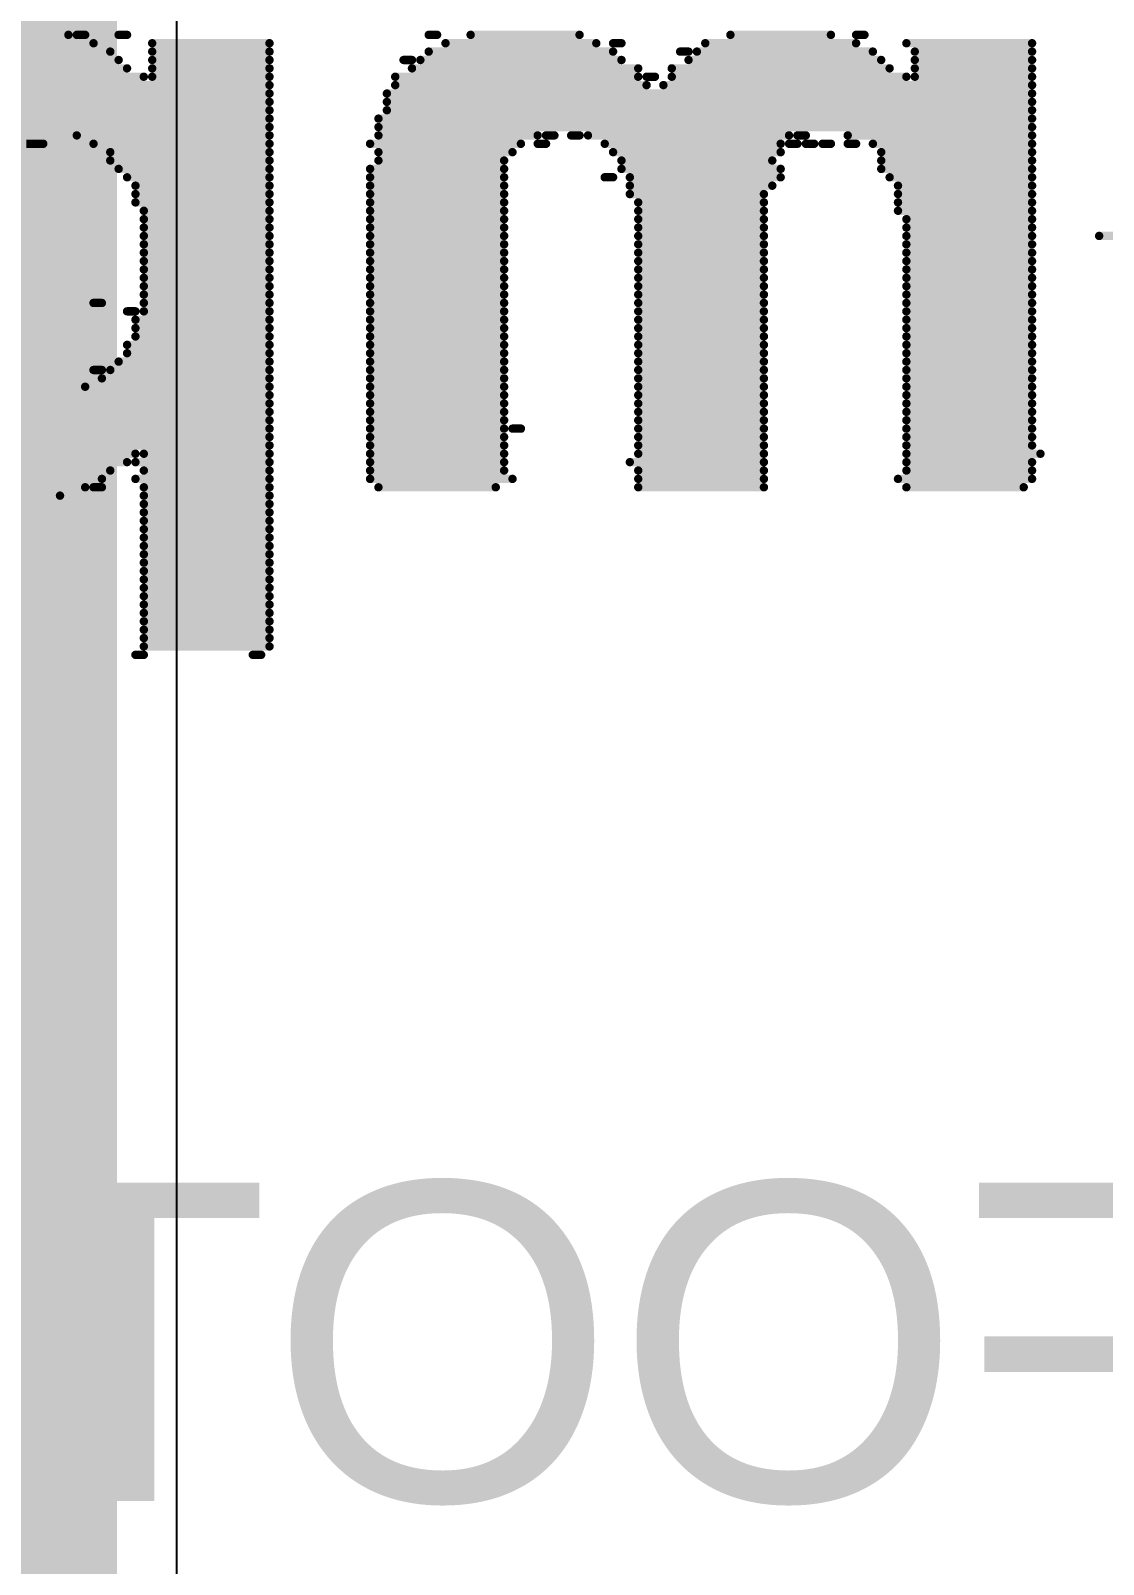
# Model space of a CAD drawing. Header units: millimetres. Extents: x -6 to 194, y -120 to 229.
# Drawn here: x 32.639 to 35.89, y 125.436 to 130.086 of the extents above; entities that cross this region are included whole.
import ezdxf

# ---------------------------------------------------------------- set-up
doc = ezdxf.new("R2010")
doc.units = ezdxf.units.MM
doc.layers.add('BottomOverlay', color=54, linetype='Continuous')
doc.layers.add('TopLayer', color=1, linetype='Continuous')
doc.styles.add('Arial', font='', dxfattribs={"height": 0.2})
doc.styles.get('Arial').set_extended_font_data('Arial')

msp = doc.modelspace()

# ---------------------------------------------------------------- hatches: boundary and pattern name
at = {"layer": 'TopLayer'}
msp.add_hatch(color=1, dxfattribs=at).paths.add_polyline_path([(28.6512, 36.0934), (32.9007, 36.0934), (32.9007, 153.3684), (28.6512, 153.3684)])

# ---------------------------------------------------------------- linework, layer by layer
at = {"layer": 'BottomOverlay', "const_width": 0.0254}
for points in [[(32.3723, 130.048), (32.8295, 130.048)], [(32.4485, 130.0734), (32.7533, 130.0734)], [(32.7787, 130.0734), (32.8041, 130.0734)], [(32.9057, 130.0734), (32.9311, 130.0734)], [(33.0073, 130.048), (33.3629, 130.048)], [(33.8455, 130.0734), (33.8709, 130.0734)], [(33.8963, 130.048), (34.3535, 130.048)], [(33.9725, 130.0734), (34.3027, 130.0734)], [(34.4043, 130.048), (34.4297, 130.048)], [(34.6837, 130.048), (35.1409, 130.048)], [(34.7599, 130.0734), (35.0647, 130.0734)], [(35.1409, 130.0734), (35.1663, 130.0734)], [(35.2933, 130.048), (35.6743, 130.048)], [(32.2961, 129.9972), (32.9057, 129.9972)], [(32.3215, 130.0226), (32.8803, 130.0226)], [(33.0073, 130.0226), (33.3629, 130.0226)], [(33.0073, 129.9972), (33.3629, 129.9972)], [(33.7693, 129.9972), (33.7947, 129.9972)], [(33.8201, 129.9972), (34.4297, 129.9972)], [(33.8455, 130.0226), (34.4043, 130.0226)], [(34.6075, 130.0226), (34.6329, 130.0226)], [(34.6329, 129.9972), (35.2171, 129.9972)], [(34.6583, 130.0226), (35.1917, 130.0226)], [(35.3187, 130.0226), (35.6743, 130.0226)], [(35.3187, 129.9972), (35.6743, 129.9972)], [(32.2453, 129.9464), (32.9819, 129.9464)], [(32.2707, 129.9718), (32.9311, 129.9718)], [(33.0073, 129.9718), (33.3629, 129.9718)], [(33.0073, 129.9464), (33.3629, 129.9464)], [(33.7439, 129.9464), (34.4805, 129.9464)], [(33.7947, 129.9718), (34.4805, 129.9718)], [(34.5059, 129.9464), (34.5313, 129.9464)], [(34.5821, 129.9718), (35.2425, 129.9718)], [(34.5821, 129.9464), (35.2933, 129.9464)], [(35.3187, 129.9718), (35.6743, 129.9718)], [(35.3187, 129.9464), (35.6743, 129.9464)], [(32.2199, 129.921), (33.3629, 129.921)], [(33.7439, 129.921), (34.5059, 129.921)], [(34.5567, 129.921), (35.6743, 129.921)], [(32.1691, 129.8702), (33.3629, 129.8702)], [(32.1945, 129.8956), (33.3629, 129.8956)], [(33.7185, 129.8956), (35.6743, 129.8956)], [(33.7185, 129.8702), (35.6743, 129.8702)], [(32.1437, 129.8448), (33.3629, 129.8448)], [(32.1437, 129.8194), (33.3629, 129.8194)], [(33.6931, 129.8194), (35.6743, 129.8194)], [(33.7185, 129.8448), (35.6743, 129.8448)], [(32.1183, 129.794), (33.3629, 129.794)], [(32.7787, 129.7686), (33.3629, 129.7686)], [(33.6931, 129.794), (35.6743, 129.794)], [(33.6931, 129.7686), (34.1757, 129.7686)], [(34.2011, 129.7686), (34.2265, 129.7686)], [(34.2773, 129.7686), (34.3027, 129.7686)], [(34.3281, 129.7686), (34.9377, 129.7686)], [(34.9631, 129.7686), (34.9885, 129.7686)], [(35.1155, 129.7686), (35.6743, 129.7686)], [(32.6263, 129.7432), (32.6771, 129.7432)], [(32.8295, 129.7432), (33.3629, 129.7432)], [(32.8803, 129.7178), (33.3629, 129.7178)], [(33.6677, 129.7432), (34.1249, 129.7432)], [(33.6931, 129.7178), (34.0995, 129.7178)], [(34.1757, 129.7432), (34.2011, 129.7432)], [(34.3789, 129.7432), (34.9123, 129.7432)], [(34.4043, 129.7178), (34.9123, 129.7178)], [(34.9377, 129.7432), (34.9631, 129.7432)], [(34.9885, 129.7432), (35.0139, 129.7432)], [(35.0393, 129.7432), (35.0647, 129.7432)], [(35.1155, 129.7432), (35.1409, 129.7432)], [(35.1917, 129.7432), (35.6743, 129.7432)], [(35.2171, 129.7178), (35.6743, 129.7178)], [(32.8803, 129.6924), (33.3629, 129.6924)], [(32.9057, 129.667), (33.3629, 129.667)], [(33.6677, 129.667), (34.0741, 129.667)], [(33.6931, 129.6924), (34.0741, 129.6924)], [(34.4297, 129.6924), (34.8869, 129.6924)], [(34.4297, 129.667), (34.9123, 129.667)], [(35.2171, 129.6924), (35.6743, 129.6924)], [(35.2171, 129.667), (35.6743, 129.667)], [(32.9311, 129.6416), (33.3629, 129.6416)], [(33.6677, 129.6416), (34.0741, 129.6416)], [(34.3789, 129.6416), (34.4043, 129.6416)], [(34.4551, 129.6416), (34.9123, 129.6416)], [(35.2425, 129.6416), (35.6743, 129.6416)], [(32.9565, 129.6162), (33.3629, 129.6162)], [(32.9565, 129.5908), (33.3629, 129.5908)], [(33.6677, 129.6162), (34.0741, 129.6162)], [(33.6677, 129.5908), (34.0741, 129.5908)], [(34.4551, 129.6162), (34.8869, 129.6162)], [(34.4551, 129.5908), (34.8615, 129.5908)], [(35.2679, 129.6162), (35.6743, 129.6162)], [(35.2679, 129.5908), (35.6743, 129.5908)], [(32.9565, 129.5654), (33.3629, 129.5654)], [(32.9819, 129.54), (33.3629, 129.54)], [(33.6677, 129.5654), (34.0741, 129.5654)], [(33.6677, 129.54), (34.0741, 129.54)], [(34.4805, 129.5654), (34.8615, 129.5654)], [(34.4805, 129.54), (34.8615, 129.54)], [(35.2679, 129.5654), (35.6743, 129.5654)], [(35.2679, 129.54), (35.6743, 129.54)], [(32.9819, 129.5146), (33.3629, 129.5146)], [(32.9819, 129.4892), (33.3629, 129.4892)], [(33.6677, 129.5146), (34.0741, 129.5146)], [(33.6677, 129.4892), (34.0741, 129.4892)], [(34.4805, 129.5146), (34.8615, 129.5146)], [(34.4805, 129.4892), (34.8615, 129.4892)], [(35.2933, 129.5146), (35.6743, 129.5146)], [(35.2933, 129.4892), (35.6743, 129.4892)], [(32.9819, 129.4638), (33.3629, 129.4638)], [(32.9819, 129.4384), (33.3629, 129.4384)], [(33.6677, 129.4638), (34.0741, 129.4638)], [(33.6677, 129.4384), (34.0741, 129.4384)], [(34.4805, 129.4638), (34.8615, 129.4638)], [(34.4805, 129.4384), (34.8615, 129.4384)], [(35.2933, 129.4638), (35.6743, 129.4638)], [(35.2933, 129.4384), (35.6743, 129.4384)], [(35.8775, 129.4638), (36.2839, 129.4638)], [(32.9819, 129.413), (33.3629, 129.413)], [(32.9819, 129.3876), (33.3629, 129.3876)], [(33.6677, 129.413), (34.0741, 129.413)], [(33.6677, 129.3876), (34.0741, 129.3876)], [(34.4805, 129.413), (34.8615, 129.413)], [(34.4805, 129.3876), (34.8615, 129.3876)], [(35.2933, 129.413), (35.6743, 129.413)], [(35.2933, 129.3876), (35.6743, 129.3876)], [(32.9819, 129.3622), (33.3629, 129.3622)], [(33.6677, 129.3622), (34.0741, 129.3622)], [(34.4805, 129.3622), (34.8615, 129.3622)], [(35.2933, 129.3622), (35.6743, 129.3622)], [(32.9819, 129.3368), (33.3629, 129.3368)], [(32.9819, 129.3114), (33.3629, 129.3114)], [(33.6677, 129.3368), (34.0741, 129.3368)], [(33.6677, 129.3114), (34.0741, 129.3114)], [(34.4805, 129.3368), (34.8615, 129.3368)], [(34.4805, 129.3114), (34.8615, 129.3114)], [(35.2933, 129.3368), (35.6743, 129.3368)], [(35.2933, 129.3114), (35.6743, 129.3114)], [(32.8295, 129.2606), (32.8549, 129.2606)], [(32.9819, 129.286), (33.3629, 129.286)], [(32.9819, 129.2606), (33.3629, 129.2606)], [(33.6677, 129.286), (34.0741, 129.286)], [(33.6677, 129.2606), (34.0741, 129.2606)], [(34.4805, 129.286), (34.8615, 129.286)], [(34.4805, 129.2606), (34.8615, 129.2606)], [(35.2933, 129.286), (35.6743, 129.286)], [(35.2933, 129.2606), (35.6743, 129.2606)], [(32.9311, 129.2352), (32.9565, 129.2352)], [(32.9565, 129.2098), (33.3629, 129.2098)], [(32.9819, 129.2352), (33.3629, 129.2352)], [(33.6677, 129.2352), (34.0741, 129.2352)], [(33.6677, 129.2098), (34.0741, 129.2098)], [(34.4805, 129.2352), (34.8615, 129.2352)], [(34.4805, 129.2098), (34.8615, 129.2098)], [(35.2933, 129.2352), (35.6743, 129.2352)], [(35.2933, 129.2098), (35.6743, 129.2098)], [(32.9565, 129.1844), (33.3629, 129.1844)], [(32.9565, 129.159), (33.3629, 129.159)], [(33.6677, 129.1844), (34.0741, 129.1844)], [(33.6677, 129.159), (34.0741, 129.159)], [(34.4805, 129.1844), (34.8615, 129.1844)], [(34.4805, 129.159), (34.8615, 129.159)], [(35.2933, 129.1844), (35.6743, 129.1844)], [(35.2933, 129.159), (35.6743, 129.159)], [(32.9311, 129.1336), (33.3629, 129.1336)], [(32.9311, 129.1082), (33.3629, 129.1082)], [(33.6677, 129.1336), (34.0741, 129.1336)], [(33.6677, 129.1082), (34.0741, 129.1082)], [(34.4805, 129.1336), (34.8615, 129.1336)], [(34.4805, 129.1082), (34.8615, 129.1082)], [(35.2933, 129.1336), (35.6743, 129.1336)], [(35.2933, 129.1082), (35.6743, 129.1082)], [(32.9057, 129.0828), (33.3629, 129.0828)], [(33.6677, 129.0828), (34.0741, 129.0828)], [(34.4805, 129.0828), (34.8615, 129.0828)], [(35.2933, 129.0828), (35.6743, 129.0828)], [(32.8295, 129.0574), (32.8549, 129.0574)], [(32.8549, 129.032), (33.3629, 129.032)], [(32.8803, 129.0574), (33.3629, 129.0574)], [(33.6677, 129.0574), (34.0741, 129.0574)], [(33.6677, 129.032), (34.0741, 129.032)], [(34.4805, 129.0574), (34.8615, 129.0574)], [(34.4805, 129.032), (34.8615, 129.032)], [(35.2933, 129.0574), (35.6743, 129.0574)], [(35.2933, 129.032), (35.6743, 129.032)], [(32.1183, 128.9812), (33.3629, 128.9812)], [(32.8041, 129.0066), (33.3629, 129.0066)], [(33.6677, 129.0066), (34.0741, 129.0066)], [(33.6677, 128.9812), (34.0741, 128.9812)], [(34.4805, 129.0066), (34.8615, 129.0066)], [(34.4805, 128.9812), (34.8615, 128.9812)], [(35.2933, 129.0066), (35.6743, 129.0066)], [(35.2933, 128.9812), (35.6743, 128.9812)], [(32.1437, 128.9558), (33.3629, 128.9558)], [(32.1437, 128.9304), (33.3629, 128.9304)], [(33.6677, 128.9558), (34.0741, 128.9558)], [(33.6677, 128.9304), (34.0741, 128.9304)], [(34.4805, 128.9558), (34.8615, 128.9558)], [(34.4805, 128.9304), (34.8615, 128.9304)], [(35.2933, 128.9558), (35.6743, 128.9558)], [(35.2933, 128.9304), (35.6743, 128.9304)], [(32.1691, 128.905), (33.3629, 128.905)], [(32.1691, 128.8796), (33.3629, 128.8796)], [(33.6677, 128.905), (34.0741, 128.905)], [(33.6677, 128.8796), (34.0741, 128.8796)], [(34.0995, 128.8796), (34.1249, 128.8796)], [(34.4805, 128.905), (34.8615, 128.905)], [(34.4805, 128.8796), (34.8615, 128.8796)], [(35.2933, 128.905), (35.6743, 128.905)], [(35.2933, 128.8796), (35.6743, 128.8796)], [(32.1945, 128.8542), (33.3629, 128.8542)], [(32.2453, 128.8288), (33.3629, 128.8288)], [(33.6677, 128.8542), (34.0741, 128.8542)], [(33.6677, 128.8288), (34.0741, 128.8288)], [(34.4805, 128.8542), (34.8615, 128.8542)], [(34.4805, 128.8288), (34.8615, 128.8288)], [(35.2933, 128.8542), (35.6743, 128.8542)], [(35.2933, 128.8288), (35.6743, 128.8288)], [(32.2199, 128.8034), (32.9565, 128.8034)], [(32.9819, 128.8034), (33.3629, 128.8034)], [(33.6677, 128.8034), (34.0741, 128.8034)], [(34.4805, 128.8034), (34.8615, 128.8034)], [(35.2933, 128.8034), (35.6997, 128.8034)], [(32.2707, 128.7526), (32.8803, 128.7526)], [(32.2961, 128.778), (32.9311, 128.778)], [(32.9565, 128.778), (33.3629, 128.778)], [(32.9819, 128.7526), (33.3629, 128.7526)], [(33.6677, 128.778), (34.0741, 128.778)], [(33.6677, 128.7526), (34.0741, 128.7526)], [(34.4551, 128.778), (34.8615, 128.778)], [(34.4805, 128.7526), (34.8615, 128.7526)], [(35.2933, 128.778), (35.6743, 128.778)], [(35.2933, 128.7526), (35.6743, 128.7526)], [(32.3723, 128.7272), (32.8549, 128.7272)], [(32.3977, 128.7018), (32.8041, 128.7018)], [(32.8295, 128.7018), (32.8549, 128.7018)], [(32.9565, 128.7272), (33.3629, 128.7272)], [(32.9819, 128.7018), (33.3629, 128.7018)], [(33.6677, 128.7272), (34.0995, 128.7272)], [(33.6931, 128.7018), (34.0487, 128.7018)], [(34.4805, 128.7272), (34.8615, 128.7272)], [(34.4805, 128.7018), (34.8615, 128.7018)], [(35.2679, 128.7272), (35.6743, 128.7272)], [(35.2933, 128.7018), (35.6489, 128.7018)], [(32.4993, 128.6764), (32.7279, 128.6764)], [(32.9819, 128.6764), (33.3629, 128.6764)], [(32.9819, 128.651), (33.3629, 128.651)], [(32.9819, 128.6256), (33.3629, 128.6256)], [(32.9819, 128.6002), (33.3629, 128.6002)], [(32.9819, 128.5748), (33.3629, 128.5748)], [(32.9819, 128.5494), (33.3629, 128.5494)], [(32.9819, 128.524), (33.3629, 128.524)], [(32.9819, 128.4986), (33.3629, 128.4986)], [(32.9819, 128.4732), (33.3629, 128.4732)], [(32.9819, 128.4478), (33.3629, 128.4478)], [(32.9819, 128.4224), (33.3629, 128.4224)], [(32.9819, 128.397), (33.3629, 128.397)], [(32.9819, 128.3716), (33.3629, 128.3716)], [(32.9819, 128.3462), (33.3629, 128.3462)], [(32.9819, 128.3208), (33.3629, 128.3208)], [(32.9819, 128.2954), (33.3629, 128.2954)], [(32.9819, 128.27), (33.3629, 128.27)], [(32.9819, 128.2446), (33.3629, 128.2446)], [(32.9565, 128.1938), (32.9819, 128.1938)], [(32.9819, 128.2192), (33.3629, 128.2192)], [(33.3121, 128.1938), (33.3375, 128.1938)]]:
    msp.add_lwpolyline(points, dxfattribs=at)
at = {"layer": 'BottomOverlay', "const_width": 0.0127}
for points in [[(32.7469, 130.0734, 1), (32.7596, 130.0734, 1)], [(32.7724, 130.0734, 1), (32.785, 130.0734, 1)], [(32.7978, 130.0734, 1), (32.8105, 130.0734, 1)], [(32.8231, 130.048, 1), (32.8359, 130.048, 1)], [(32.8993, 130.0734, 1), (32.912, 130.0734, 1)], [(32.9248, 130.0734, 1), (32.9374, 130.0734, 1)], [(33.001, 130.048, 1), (33.0136, 130.048, 1)], [(33.3565, 130.048, 1), (33.3693, 130.048, 1)], [(33.8391, 130.0734, 1), (33.8518, 130.0734, 1)], [(33.8646, 130.0734, 1), (33.8772, 130.0734, 1)], [(33.8899, 130.048, 1), (33.9027, 130.048, 1)], [(33.9661, 130.0734, 1), (33.9789, 130.0734, 1)], [(34.2963, 130.0734, 1), (34.309, 130.0734, 1)], [(34.3471, 130.048, 1), (34.3598, 130.048, 1)], [(34.3979, 130.048, 1), (34.4106, 130.048, 1)], [(34.4233, 130.048, 1), (34.4361, 130.048, 1)], [(34.6773, 130.048, 1), (34.69, 130.048, 1)], [(34.7535, 130.0734, 1), (34.7662, 130.0734, 1)], [(35.0583, 130.0734, 1), (35.071, 130.0734, 1)], [(35.1345, 130.0734, 1), (35.1472, 130.0734, 1)], [(35.1345, 130.048, 1), (35.1472, 130.048, 1)], [(35.1599, 130.0734, 1), (35.1726, 130.0734, 1)], [(35.2869, 130.048, 1), (35.2996, 130.048, 1)], [(35.6679, 130.048, 1), (35.6806, 130.048, 1)], [(32.8739, 130.0226, 1), (32.8867, 130.0226, 1)], [(32.8993, 129.9972, 1), (32.912, 129.9972, 1)], [(33.001, 130.0226, 1), (33.0136, 130.0226, 1)], [(33.001, 129.9972, 1), (33.0136, 129.9972, 1)], [(33.3565, 130.0226, 1), (33.3693, 130.0226, 1)], [(33.3565, 129.9972, 1), (33.3693, 129.9972, 1)], [(33.7629, 129.9972, 1), (33.7756, 129.9972, 1)], [(33.7883, 129.9972, 1), (33.801, 129.9972, 1)], [(33.8137, 129.9972, 1), (33.8265, 129.9972, 1)], [(33.8391, 130.0226, 1), (33.8518, 130.0226, 1)], [(34.3979, 130.0226, 1), (34.4106, 130.0226, 1)], [(34.4233, 129.9972, 1), (34.4361, 129.9972, 1)], [(34.6011, 130.0226, 1), (34.6138, 130.0226, 1)], [(34.6266, 130.0226, 1), (34.6392, 130.0226, 1)], [(34.6266, 129.9972, 1), (34.6392, 129.9972, 1)], [(34.6519, 130.0226, 1), (34.6646, 130.0226, 1)], [(35.1853, 130.0226, 1), (35.1981, 130.0226, 1)], [(35.2107, 129.9972, 1), (35.2234, 129.9972, 1)], [(35.3124, 130.0226, 1), (35.325, 130.0226, 1)], [(35.3124, 129.9972, 1), (35.325, 129.9972, 1)], [(35.6679, 130.0226, 1), (35.6806, 130.0226, 1)], [(35.6679, 129.9972, 1), (35.6806, 129.9972, 1)], [(32.9248, 129.9718, 1), (32.9374, 129.9718, 1)], [(32.9755, 129.9464, 1), (32.9883, 129.9464, 1)], [(33.001, 129.9718, 1), (33.0136, 129.9718, 1)], [(33.001, 129.9464, 1), (33.0136, 129.9464, 1)], [(33.3565, 129.9718, 1), (33.3693, 129.9718, 1)], [(33.3565, 129.9464, 1), (33.3693, 129.9464, 1)], [(33.7375, 129.9464, 1), (33.7503, 129.9464, 1)], [(33.7883, 129.9718, 1), (33.801, 129.9718, 1)], [(34.4742, 129.9718, 1), (34.4868, 129.9718, 1)], [(34.4742, 129.9464, 1), (34.4868, 129.9464, 1)], [(34.4995, 129.9464, 1), (34.5122, 129.9464, 1)], [(34.5249, 129.9464, 1), (34.5376, 129.9464, 1)], [(34.5757, 129.9718, 1), (34.5885, 129.9718, 1)], [(34.5757, 129.9464, 1), (34.5885, 129.9464, 1)], [(35.2362, 129.9718, 1), (35.2488, 129.9718, 1)], [(35.2869, 129.9464, 1), (35.2996, 129.9464, 1)], [(35.3124, 129.9718, 1), (35.325, 129.9718, 1)], [(35.3124, 129.9464, 1), (35.325, 129.9464, 1)], [(35.6679, 129.9718, 1), (35.6806, 129.9718, 1)], [(35.6679, 129.9464, 1), (35.6806, 129.9464, 1)], [(33.3565, 129.921, 1), (33.3693, 129.921, 1)], [(33.7375, 129.921, 1), (33.7503, 129.921, 1)], [(34.4995, 129.921, 1), (34.5122, 129.921, 1)], [(34.5503, 129.921, 1), (34.563, 129.921, 1)], [(35.6679, 129.921, 1), (35.6806, 129.921, 1)], [(33.3565, 129.8956, 1), (33.3693, 129.8956, 1)], [(33.3565, 129.8702, 1), (33.3693, 129.8702, 1)], [(33.7122, 129.8956, 1), (33.7249, 129.8956, 1)], [(33.7122, 129.8702, 1), (33.7249, 129.8702, 1)], [(35.6679, 129.8956, 1), (35.6806, 129.8956, 1)], [(35.6679, 129.8702, 1), (35.6806, 129.8702, 1)], [(33.3565, 129.8448, 1), (33.3693, 129.8448, 1)], [(33.3565, 129.8194, 1), (33.3693, 129.8194, 1)], [(33.6868, 129.8194, 1), (33.6994, 129.8194, 1)], [(33.7122, 129.8448, 1), (33.7249, 129.8448, 1)], [(35.6679, 129.8448, 1), (35.6806, 129.8448, 1)], [(35.6679, 129.8194, 1), (35.6806, 129.8194, 1)], [(32.7724, 129.7686, 1), (32.785, 129.7686, 1)], [(33.3565, 129.794, 1), (33.3693, 129.794, 1)], [(33.3565, 129.7686, 1), (33.3693, 129.7686, 1)], [(33.6868, 129.794, 1), (33.6994, 129.794, 1)], [(33.6868, 129.7686, 1), (33.6994, 129.7686, 1)], [(34.1694, 129.7686, 1), (34.182, 129.7686, 1)], [(34.1947, 129.7686, 1), (34.2074, 129.7686, 1)], [(34.2201, 129.7686, 1), (34.2328, 129.7686, 1)], [(34.2709, 129.7686, 1), (34.2837, 129.7686, 1)], [(34.2963, 129.7686, 1), (34.309, 129.7686, 1)], [(34.3218, 129.7686, 1), (34.3344, 129.7686, 1)], [(34.9314, 129.7686, 1), (34.944, 129.7686, 1)], [(34.9567, 129.7686, 1), (34.9694, 129.7686, 1)], [(34.9821, 129.7686, 1), (34.9948, 129.7686, 1)], [(35.1091, 129.7686, 1), (35.1218, 129.7686, 1)], [(35.6679, 129.794, 1), (35.6806, 129.794, 1)], [(35.6679, 129.7686, 1), (35.6806, 129.7686, 1)], [(32.6707, 129.7432, 1), (32.6835, 129.7432, 1)], [(32.8231, 129.7432, 1), (32.8359, 129.7432, 1)], [(32.8739, 129.7178, 1), (32.8867, 129.7178, 1)], [(33.3565, 129.7432, 1), (33.3693, 129.7432, 1)], [(33.3565, 129.7178, 1), (33.3693, 129.7178, 1)], [(33.6613, 129.7432, 1), (33.6741, 129.7432, 1)], [(33.6868, 129.7178, 1), (33.6994, 129.7178, 1)], [(34.0931, 129.7178, 1), (34.1058, 129.7178, 1)], [(34.1185, 129.7432, 1), (34.1313, 129.7432, 1)], [(34.1694, 129.7432, 1), (34.182, 129.7432, 1)], [(34.1947, 129.7432, 1), (34.2074, 129.7432, 1)], [(34.3725, 129.7432, 1), (34.3852, 129.7432, 1)], [(34.3979, 129.7178, 1), (34.4106, 129.7178, 1)], [(34.9059, 129.7432, 1), (34.9186, 129.7432, 1)], [(34.9059, 129.7178, 1), (34.9186, 129.7178, 1)], [(34.9314, 129.7432, 1), (34.944, 129.7432, 1)], [(34.9567, 129.7432, 1), (34.9694, 129.7432, 1)], [(34.9821, 129.7432, 1), (34.9948, 129.7432, 1)], [(35.0075, 129.7432, 1), (35.0202, 129.7432, 1)], [(35.0329, 129.7432, 1), (35.0457, 129.7432, 1)], [(35.0583, 129.7432, 1), (35.071, 129.7432, 1)], [(35.1091, 129.7432, 1), (35.1218, 129.7432, 1)], [(35.1345, 129.7432, 1), (35.1472, 129.7432, 1)], [(35.1853, 129.7432, 1), (35.1981, 129.7432, 1)], [(35.2107, 129.7178, 1), (35.2234, 129.7178, 1)], [(35.6679, 129.7432, 1), (35.6806, 129.7432, 1)], [(35.6679, 129.7178, 1), (35.6806, 129.7178, 1)], [(32.8739, 129.6924, 1), (32.8867, 129.6924, 1)], [(32.8993, 129.667, 1), (32.912, 129.667, 1)], [(33.3565, 129.6924, 1), (33.3693, 129.6924, 1)], [(33.3565, 129.667, 1), (33.3693, 129.667, 1)], [(33.6613, 129.667, 1), (33.6741, 129.667, 1)], [(33.6868, 129.6924, 1), (33.6994, 129.6924, 1)], [(34.0677, 129.6924, 1), (34.0804, 129.6924, 1)], [(34.0677, 129.667, 1), (34.0804, 129.667, 1)], [(34.4233, 129.6924, 1), (34.4361, 129.6924, 1)], [(34.4233, 129.667, 1), (34.4361, 129.667, 1)], [(34.8805, 129.6924, 1), (34.8933, 129.6924, 1)], [(34.9059, 129.667, 1), (34.9186, 129.667, 1)], [(35.2107, 129.6924, 1), (35.2234, 129.6924, 1)], [(35.2107, 129.667, 1), (35.2234, 129.667, 1)], [(35.6679, 129.6924, 1), (35.6806, 129.6924, 1)], [(35.6679, 129.667, 1), (35.6806, 129.667, 1)], [(32.9248, 129.6416, 1), (32.9374, 129.6416, 1)], [(33.3565, 129.6416, 1), (33.3693, 129.6416, 1)], [(33.6613, 129.6416, 1), (33.6741, 129.6416, 1)], [(34.0677, 129.6416, 1), (34.0804, 129.6416, 1)], [(34.3725, 129.6416, 1), (34.3852, 129.6416, 1)], [(34.3979, 129.6416, 1), (34.4106, 129.6416, 1)], [(34.4487, 129.6416, 1), (34.4614, 129.6416, 1)], [(34.9059, 129.6416, 1), (34.9186, 129.6416, 1)], [(35.2362, 129.6416, 1), (35.2488, 129.6416, 1)], [(35.6679, 129.6416, 1), (35.6806, 129.6416, 1)], [(32.9502, 129.6162, 1), (32.9629, 129.6162, 1)], [(32.9502, 129.5908, 1), (32.9629, 129.5908, 1)], [(33.3565, 129.6162, 1), (33.3693, 129.6162, 1)], [(33.3565, 129.5908, 1), (33.3693, 129.5908, 1)], [(33.6613, 129.6162, 1), (33.6741, 129.6162, 1)], [(33.6613, 129.5908, 1), (33.6741, 129.5908, 1)], [(34.0677, 129.6162, 1), (34.0804, 129.6162, 1)], [(34.0677, 129.5908, 1), (34.0804, 129.5908, 1)], [(34.4487, 129.6162, 1), (34.4614, 129.6162, 1)], [(34.4487, 129.5908, 1), (34.4614, 129.5908, 1)], [(34.8551, 129.5908, 1), (34.8678, 129.5908, 1)], [(34.8805, 129.6162, 1), (34.8933, 129.6162, 1)], [(35.2615, 129.6162, 1), (35.2742, 129.6162, 1)], [(35.2615, 129.5908, 1), (35.2742, 129.5908, 1)], [(35.6679, 129.6162, 1), (35.6806, 129.6162, 1)], [(35.6679, 129.5908, 1), (35.6806, 129.5908, 1)], [(32.9502, 129.5654, 1), (32.9629, 129.5654, 1)], [(32.9755, 129.54, 1), (32.9883, 129.54, 1)], [(33.3565, 129.5654, 1), (33.3693, 129.5654, 1)], [(33.3565, 129.54, 1), (33.3693, 129.54, 1)], [(33.6613, 129.5654, 1), (33.6741, 129.5654, 1)], [(33.6613, 129.54, 1), (33.6741, 129.54, 1)], [(34.0677, 129.5654, 1), (34.0804, 129.5654, 1)], [(34.0677, 129.54, 1), (34.0804, 129.54, 1)], [(34.4742, 129.5654, 1), (34.4868, 129.5654, 1)], [(34.4742, 129.54, 1), (34.4868, 129.54, 1)], [(34.8551, 129.5654, 1), (34.8678, 129.5654, 1)], [(34.8551, 129.54, 1), (34.8678, 129.54, 1)], [(35.2615, 129.5654, 1), (35.2742, 129.5654, 1)], [(35.2615, 129.54, 1), (35.2742, 129.54, 1)], [(35.6679, 129.5654, 1), (35.6806, 129.5654, 1)], [(35.6679, 129.54, 1), (35.6806, 129.54, 1)], [(32.9755, 129.5146, 1), (32.9883, 129.5146, 1)], [(32.9755, 129.4892, 1), (32.9883, 129.4892, 1)], [(33.3565, 129.5146, 1), (33.3693, 129.5146, 1)], [(33.3565, 129.4892, 1), (33.3693, 129.4892, 1)], [(33.6613, 129.5146, 1), (33.6741, 129.5146, 1)], [(33.6613, 129.4892, 1), (33.6741, 129.4892, 1)], [(34.0677, 129.5146, 1), (34.0804, 129.5146, 1)], [(34.0677, 129.4892, 1), (34.0804, 129.4892, 1)], [(34.4742, 129.5146, 1), (34.4868, 129.5146, 1)], [(34.4742, 129.4892, 1), (34.4868, 129.4892, 1)], [(34.8551, 129.5146, 1), (34.8678, 129.5146, 1)], [(34.8551, 129.4892, 1), (34.8678, 129.4892, 1)], [(35.2869, 129.5146, 1), (35.2996, 129.5146, 1)], [(35.2869, 129.4892, 1), (35.2996, 129.4892, 1)], [(35.6679, 129.5146, 1), (35.6806, 129.5146, 1)], [(35.6679, 129.4892, 1), (35.6806, 129.4892, 1)], [(32.9755, 129.4638, 1), (32.9883, 129.4638, 1)], [(32.9755, 129.4384, 1), (32.9883, 129.4384, 1)], [(33.3565, 129.4638, 1), (33.3693, 129.4638, 1)], [(33.3565, 129.4384, 1), (33.3693, 129.4384, 1)], [(33.6613, 129.4638, 1), (33.6741, 129.4638, 1)], [(33.6613, 129.4384, 1), (33.6741, 129.4384, 1)], [(34.0677, 129.4638, 1), (34.0804, 129.4638, 1)], [(34.0677, 129.4384, 1), (34.0804, 129.4384, 1)], [(34.4742, 129.4638, 1), (34.4868, 129.4638, 1)], [(34.4742, 129.4384, 1), (34.4868, 129.4384, 1)], [(34.8551, 129.4638, 1), (34.8678, 129.4638, 1)], [(34.8551, 129.4384, 1), (34.8678, 129.4384, 1)], [(35.2869, 129.4638, 1), (35.2996, 129.4638, 1)], [(35.2869, 129.4384, 1), (35.2996, 129.4384, 1)], [(35.6679, 129.4638, 1), (35.6806, 129.4638, 1)], [(35.6679, 129.4384, 1), (35.6806, 129.4384, 1)], [(35.8712, 129.4638, 1), (35.8839, 129.4638, 1)], [(32.9755, 129.413, 1), (32.9883, 129.413, 1)], [(32.9755, 129.3876, 1), (32.9883, 129.3876, 1)], [(33.3565, 129.413, 1), (33.3693, 129.413, 1)], [(33.3565, 129.3876, 1), (33.3693, 129.3876, 1)], [(33.6613, 129.413, 1), (33.6741, 129.413, 1)], [(33.6613, 129.3876, 1), (33.6741, 129.3876, 1)], [(34.0677, 129.413, 1), (34.0804, 129.413, 1)], [(34.0677, 129.3876, 1), (34.0804, 129.3876, 1)], [(34.4742, 129.413, 1), (34.4868, 129.413, 1)], [(34.4742, 129.3876, 1), (34.4868, 129.3876, 1)], [(34.8551, 129.413, 1), (34.8678, 129.413, 1)], [(34.8551, 129.3876, 1), (34.8678, 129.3876, 1)], [(35.2869, 129.413, 1), (35.2996, 129.413, 1)], [(35.2869, 129.3876, 1), (35.2996, 129.3876, 1)], [(35.6679, 129.413, 1), (35.6806, 129.413, 1)], [(35.6679, 129.3876, 1), (35.6806, 129.3876, 1)], [(32.9755, 129.3622, 1), (32.9883, 129.3622, 1)], [(33.3565, 129.3622, 1), (33.3693, 129.3622, 1)], [(33.6613, 129.3622, 1), (33.6741, 129.3622, 1)], [(34.0677, 129.3622, 1), (34.0804, 129.3622, 1)], [(34.4742, 129.3622, 1), (34.4868, 129.3622, 1)], [(34.8551, 129.3622, 1), (34.8678, 129.3622, 1)], [(35.2869, 129.3622, 1), (35.2996, 129.3622, 1)], [(35.6679, 129.3622, 1), (35.6806, 129.3622, 1)], [(32.9755, 129.3368, 1), (32.9883, 129.3368, 1)], [(32.9755, 129.3114, 1), (32.9883, 129.3114, 1)], [(33.3565, 129.3368, 1), (33.3693, 129.3368, 1)], [(33.3565, 129.3114, 1), (33.3693, 129.3114, 1)], [(33.6613, 129.3368, 1), (33.6741, 129.3368, 1)], [(33.6613, 129.3114, 1), (33.6741, 129.3114, 1)], [(34.0677, 129.3368, 1), (34.0804, 129.3368, 1)], [(34.0677, 129.3114, 1), (34.0804, 129.3114, 1)], [(34.4742, 129.3368, 1), (34.4868, 129.3368, 1)], [(34.4742, 129.3114, 1), (34.4868, 129.3114, 1)], [(34.8551, 129.3368, 1), (34.8678, 129.3368, 1)], [(34.8551, 129.3114, 1), (34.8678, 129.3114, 1)], [(35.2869, 129.3368, 1), (35.2996, 129.3368, 1)], [(35.2869, 129.3114, 1), (35.2996, 129.3114, 1)], [(35.6679, 129.3368, 1), (35.6806, 129.3368, 1)], [(35.6679, 129.3114, 1), (35.6806, 129.3114, 1)], [(32.8231, 129.2606, 1), (32.8359, 129.2606, 1)], [(32.8486, 129.2606, 1), (32.8612, 129.2606, 1)], [(32.9755, 129.286, 1), (32.9883, 129.286, 1)], [(32.9755, 129.2606, 1), (32.9883, 129.2606, 1)], [(33.3565, 129.286, 1), (33.3693, 129.286, 1)], [(33.3565, 129.2606, 1), (33.3693, 129.2606, 1)], [(33.6613, 129.286, 1), (33.6741, 129.286, 1)], [(33.6613, 129.2606, 1), (33.6741, 129.2606, 1)], [(34.0677, 129.286, 1), (34.0804, 129.286, 1)], [(34.0677, 129.2606, 1), (34.0804, 129.2606, 1)], [(34.4742, 129.286, 1), (34.4868, 129.286, 1)], [(34.4742, 129.2606, 1), (34.4868, 129.2606, 1)], [(34.8551, 129.286, 1), (34.8678, 129.286, 1)], [(34.8551, 129.2606, 1), (34.8678, 129.2606, 1)], [(35.2869, 129.286, 1), (35.2996, 129.286, 1)], [(35.2869, 129.2606, 1), (35.2996, 129.2606, 1)], [(35.6679, 129.286, 1), (35.6806, 129.286, 1)], [(35.6679, 129.2606, 1), (35.6806, 129.2606, 1)], [(32.9248, 129.2352, 1), (32.9374, 129.2352, 1)], [(32.9502, 129.2352, 1), (32.9629, 129.2352, 1)], [(32.9502, 129.2098, 1), (32.9629, 129.2098, 1)], [(32.9755, 129.2352, 1), (32.9883, 129.2352, 1)], [(33.3565, 129.2352, 1), (33.3693, 129.2352, 1)], [(33.3565, 129.2098, 1), (33.3693, 129.2098, 1)], [(33.6613, 129.2352, 1), (33.6741, 129.2352, 1)], [(33.6613, 129.2098, 1), (33.6741, 129.2098, 1)], [(34.0677, 129.2352, 1), (34.0804, 129.2352, 1)], [(34.0677, 129.2098, 1), (34.0804, 129.2098, 1)], [(34.4742, 129.2352, 1), (34.4868, 129.2352, 1)], [(34.4742, 129.2098, 1), (34.4868, 129.2098, 1)], [(34.8551, 129.2352, 1), (34.8678, 129.2352, 1)], [(34.8551, 129.2098, 1), (34.8678, 129.2098, 1)], [(35.2869, 129.2352, 1), (35.2996, 129.2352, 1)], [(35.2869, 129.2098, 1), (35.2996, 129.2098, 1)], [(35.6679, 129.2352, 1), (35.6806, 129.2352, 1)], [(35.6679, 129.2098, 1), (35.6806, 129.2098, 1)], [(32.9502, 129.1844, 1), (32.9629, 129.1844, 1)], [(32.9502, 129.159, 1), (32.9629, 129.159, 1)], [(33.3565, 129.1844, 1), (33.3693, 129.1844, 1)], [(33.3565, 129.159, 1), (33.3693, 129.159, 1)], [(33.6613, 129.1844, 1), (33.6741, 129.1844, 1)], [(33.6613, 129.159, 1), (33.6741, 129.159, 1)], [(34.0677, 129.1844, 1), (34.0804, 129.1844, 1)], [(34.0677, 129.159, 1), (34.0804, 129.159, 1)], [(34.4742, 129.1844, 1), (34.4868, 129.1844, 1)], [(34.4742, 129.159, 1), (34.4868, 129.159, 1)], [(34.8551, 129.1844, 1), (34.8678, 129.1844, 1)], [(34.8551, 129.159, 1), (34.8678, 129.159, 1)], [(35.2869, 129.1844, 1), (35.2996, 129.1844, 1)], [(35.2869, 129.159, 1), (35.2996, 129.159, 1)], [(35.6679, 129.1844, 1), (35.6806, 129.1844, 1)], [(35.6679, 129.159, 1), (35.6806, 129.159, 1)], [(32.9248, 129.1336, 1), (32.9374, 129.1336, 1)], [(32.9248, 129.1082, 1), (32.9374, 129.1082, 1)], [(33.3565, 129.1336, 1), (33.3693, 129.1336, 1)], [(33.3565, 129.1082, 1), (33.3693, 129.1082, 1)], [(33.6613, 129.1336, 1), (33.6741, 129.1336, 1)], [(33.6613, 129.1082, 1), (33.6741, 129.1082, 1)], [(34.0677, 129.1336, 1), (34.0804, 129.1336, 1)], [(34.0677, 129.1082, 1), (34.0804, 129.1082, 1)], [(34.4742, 129.1336, 1), (34.4868, 129.1336, 1)], [(34.4742, 129.1082, 1), (34.4868, 129.1082, 1)], [(34.8551, 129.1336, 1), (34.8678, 129.1336, 1)], [(34.8551, 129.1082, 1), (34.8678, 129.1082, 1)], [(35.2869, 129.1336, 1), (35.2996, 129.1336, 1)], [(35.2869, 129.1082, 1), (35.2996, 129.1082, 1)], [(35.6679, 129.1336, 1), (35.6806, 129.1336, 1)], [(35.6679, 129.1082, 1), (35.6806, 129.1082, 1)], [(32.8993, 129.0828, 1), (32.912, 129.0828, 1)], [(33.3565, 129.0828, 1), (33.3693, 129.0828, 1)], [(33.6613, 129.0828, 1), (33.6741, 129.0828, 1)], [(34.0677, 129.0828, 1), (34.0804, 129.0828, 1)], [(34.4742, 129.0828, 1), (34.4868, 129.0828, 1)], [(34.8551, 129.0828, 1), (34.8678, 129.0828, 1)], [(35.2869, 129.0828, 1), (35.2996, 129.0828, 1)], [(35.6679, 129.0828, 1), (35.6806, 129.0828, 1)], [(32.8231, 129.0574, 1), (32.8359, 129.0574, 1)], [(32.8486, 129.0574, 1), (32.8612, 129.0574, 1)], [(32.8486, 129.032, 1), (32.8612, 129.032, 1)], [(32.8739, 129.0574, 1), (32.8867, 129.0574, 1)], [(33.3565, 129.0574, 1), (33.3693, 129.0574, 1)], [(33.3565, 129.032, 1), (33.3693, 129.032, 1)], [(33.6613, 129.0574, 1), (33.6741, 129.0574, 1)], [(33.6613, 129.032, 1), (33.6741, 129.032, 1)], [(34.0677, 129.0574, 1), (34.0804, 129.0574, 1)], [(34.0677, 129.032, 1), (34.0804, 129.032, 1)], [(34.4742, 129.0574, 1), (34.4868, 129.0574, 1)], [(34.4742, 129.032, 1), (34.4868, 129.032, 1)], [(34.8551, 129.0574, 1), (34.8678, 129.0574, 1)], [(34.8551, 129.032, 1), (34.8678, 129.032, 1)], [(35.2869, 129.0574, 1), (35.2996, 129.0574, 1)], [(35.2869, 129.032, 1), (35.2996, 129.032, 1)], [(35.6679, 129.0574, 1), (35.6806, 129.0574, 1)], [(35.6679, 129.032, 1), (35.6806, 129.032, 1)], [(32.7978, 129.0066, 1), (32.8105, 129.0066, 1)], [(33.3565, 129.0066, 1), (33.3693, 129.0066, 1)], [(33.3565, 128.9812, 1), (33.3693, 128.9812, 1)], [(33.6613, 129.0066, 1), (33.6741, 129.0066, 1)], [(33.6613, 128.9812, 1), (33.6741, 128.9812, 1)], [(34.0677, 129.0066, 1), (34.0804, 129.0066, 1)], [(34.0677, 128.9812, 1), (34.0804, 128.9812, 1)], [(34.4742, 129.0066, 1), (34.4868, 129.0066, 1)], [(34.4742, 128.9812, 1), (34.4868, 128.9812, 1)], [(34.8551, 129.0066, 1), (34.8678, 129.0066, 1)], [(34.8551, 128.9812, 1), (34.8678, 128.9812, 1)], [(35.2869, 129.0066, 1), (35.2996, 129.0066, 1)], [(35.2869, 128.9812, 1), (35.2996, 128.9812, 1)], [(35.6679, 129.0066, 1), (35.6806, 129.0066, 1)], [(35.6679, 128.9812, 1), (35.6806, 128.9812, 1)], [(33.3565, 128.9558, 1), (33.3693, 128.9558, 1)], [(33.3565, 128.9304, 1), (33.3693, 128.9304, 1)], [(33.6613, 128.9558, 1), (33.6741, 128.9558, 1)], [(33.6613, 128.9304, 1), (33.6741, 128.9304, 1)], [(34.0677, 128.9558, 1), (34.0804, 128.9558, 1)], [(34.0677, 128.9304, 1), (34.0804, 128.9304, 1)], [(34.4742, 128.9558, 1), (34.4868, 128.9558, 1)], [(34.4742, 128.9304, 1), (34.4868, 128.9304, 1)], [(34.8551, 128.9558, 1), (34.8678, 128.9558, 1)], [(34.8551, 128.9304, 1), (34.8678, 128.9304, 1)], [(35.2869, 128.9558, 1), (35.2996, 128.9558, 1)], [(35.2869, 128.9304, 1), (35.2996, 128.9304, 1)], [(35.6679, 128.9558, 1), (35.6806, 128.9558, 1)], [(35.6679, 128.9304, 1), (35.6806, 128.9304, 1)], [(33.3565, 128.905, 1), (33.3693, 128.905, 1)], [(33.3565, 128.8796, 1), (33.3693, 128.8796, 1)], [(33.6613, 128.905, 1), (33.6741, 128.905, 1)], [(33.6613, 128.8796, 1), (33.6741, 128.8796, 1)], [(34.0677, 128.905, 1), (34.0804, 128.905, 1)], [(34.0677, 128.8796, 1), (34.0804, 128.8796, 1)], [(34.0931, 128.8796, 1), (34.1058, 128.8796, 1)], [(34.1185, 128.8796, 1), (34.1313, 128.8796, 1)], [(34.4742, 128.905, 1), (34.4868, 128.905, 1)], [(34.4742, 128.8796, 1), (34.4868, 128.8796, 1)], [(34.8551, 128.905, 1), (34.8678, 128.905, 1)], [(34.8551, 128.8796, 1), (34.8678, 128.8796, 1)], [(35.2869, 128.905, 1), (35.2996, 128.905, 1)], [(35.2869, 128.8796, 1), (35.2996, 128.8796, 1)], [(35.6679, 128.905, 1), (35.6806, 128.905, 1)], [(35.6679, 128.8796, 1), (35.6806, 128.8796, 1)], [(33.3565, 128.8542, 1), (33.3693, 128.8542, 1)], [(33.3565, 128.8288, 1), (33.3693, 128.8288, 1)], [(33.6613, 128.8542, 1), (33.6741, 128.8542, 1)], [(33.6613, 128.8288, 1), (33.6741, 128.8288, 1)], [(34.0677, 128.8542, 1), (34.0804, 128.8542, 1)], [(34.0677, 128.8288, 1), (34.0804, 128.8288, 1)], [(34.4742, 128.8542, 1), (34.4868, 128.8542, 1)], [(34.4742, 128.8288, 1), (34.4868, 128.8288, 1)], [(34.8551, 128.8542, 1), (34.8678, 128.8542, 1)], [(34.8551, 128.8288, 1), (34.8678, 128.8288, 1)], [(35.2869, 128.8542, 1), (35.2996, 128.8542, 1)], [(35.2869, 128.8288, 1), (35.2996, 128.8288, 1)], [(35.6679, 128.8542, 1), (35.6806, 128.8542, 1)], [(35.6679, 128.8288, 1), (35.6806, 128.8288, 1)], [(32.9502, 128.8034, 1), (32.9629, 128.8034, 1)], [(32.9755, 128.8034, 1), (32.9883, 128.8034, 1)], [(33.3565, 128.8034, 1), (33.3693, 128.8034, 1)], [(33.6613, 128.8034, 1), (33.6741, 128.8034, 1)], [(34.0677, 128.8034, 1), (34.0804, 128.8034, 1)], [(34.4742, 128.8034, 1), (34.4868, 128.8034, 1)], [(34.8551, 128.8034, 1), (34.8678, 128.8034, 1)], [(35.2869, 128.8034, 1), (35.2996, 128.8034, 1)], [(35.6934, 128.8034, 1), (35.706, 128.8034, 1)], [(32.8739, 128.7526, 1), (32.8867, 128.7526, 1)], [(32.9248, 128.778, 1), (32.9374, 128.778, 1)], [(32.9502, 128.778, 1), (32.9629, 128.778, 1)], [(32.9755, 128.7526, 1), (32.9883, 128.7526, 1)], [(33.3565, 128.778, 1), (33.3693, 128.778, 1)], [(33.3565, 128.7526, 1), (33.3693, 128.7526, 1)], [(33.6613, 128.778, 1), (33.6741, 128.778, 1)], [(33.6613, 128.7526, 1), (33.6741, 128.7526, 1)], [(34.0677, 128.778, 1), (34.0804, 128.778, 1)], [(34.0677, 128.7526, 1), (34.0804, 128.7526, 1)], [(34.4487, 128.778, 1), (34.4614, 128.778, 1)], [(34.4742, 128.7526, 1), (34.4868, 128.7526, 1)], [(34.8551, 128.778, 1), (34.8678, 128.778, 1)], [(34.8551, 128.7526, 1), (34.8678, 128.7526, 1)], [(35.2869, 128.778, 1), (35.2996, 128.778, 1)], [(35.2869, 128.7526, 1), (35.2996, 128.7526, 1)], [(35.6679, 128.778, 1), (35.6806, 128.778, 1)], [(35.6679, 128.7526, 1), (35.6806, 128.7526, 1)], [(32.7978, 128.7018, 1), (32.8105, 128.7018, 1)], [(32.8231, 128.7018, 1), (32.8359, 128.7018, 1)], [(32.8486, 128.7272, 1), (32.8612, 128.7272, 1)], [(32.8486, 128.7018, 1), (32.8612, 128.7018, 1)], [(32.9502, 128.7272, 1), (32.9629, 128.7272, 1)], [(32.9755, 128.7018, 1), (32.9883, 128.7018, 1)], [(33.3565, 128.7272, 1), (33.3693, 128.7272, 1)], [(33.3565, 128.7018, 1), (33.3693, 128.7018, 1)], [(33.6613, 128.7272, 1), (33.6741, 128.7272, 1)], [(33.6868, 128.7018, 1), (33.6994, 128.7018, 1)], [(34.0423, 128.7018, 1), (34.0551, 128.7018, 1)], [(34.0931, 128.7272, 1), (34.1058, 128.7272, 1)], [(34.4742, 128.7272, 1), (34.4868, 128.7272, 1)], [(34.4742, 128.7018, 1), (34.4868, 128.7018, 1)], [(34.8551, 128.7272, 1), (34.8678, 128.7272, 1)], [(34.8551, 128.7018, 1), (34.8678, 128.7018, 1)], [(35.2615, 128.7272, 1), (35.2742, 128.7272, 1)], [(35.2869, 128.7018, 1), (35.2996, 128.7018, 1)], [(35.6425, 128.7018, 1), (35.6553, 128.7018, 1)], [(35.6679, 128.7272, 1), (35.6806, 128.7272, 1)], [(32.7215, 128.6764, 1), (32.7343, 128.6764, 1)], [(32.9755, 128.6764, 1), (32.9883, 128.6764, 1)], [(32.9755, 128.651, 1), (32.9883, 128.651, 1)], [(33.3565, 128.6764, 1), (33.3693, 128.6764, 1)], [(33.3565, 128.651, 1), (33.3693, 128.651, 1)], [(32.9755, 128.6256, 1), (32.9883, 128.6256, 1)], [(32.9755, 128.6002, 1), (32.9883, 128.6002, 1)], [(33.3565, 128.6256, 1), (33.3693, 128.6256, 1)], [(33.3565, 128.6002, 1), (33.3693, 128.6002, 1)], [(32.9755, 128.5748, 1), (32.9883, 128.5748, 1)], [(33.3565, 128.5748, 1), (33.3693, 128.5748, 1)], [(32.9755, 128.5494, 1), (32.9883, 128.5494, 1)], [(32.9755, 128.524, 1), (32.9883, 128.524, 1)], [(33.3565, 128.5494, 1), (33.3693, 128.5494, 1)], [(33.3565, 128.524, 1), (33.3693, 128.524, 1)], [(32.9755, 128.4986, 1), (32.9883, 128.4986, 1)], [(32.9755, 128.4732, 1), (32.9883, 128.4732, 1)], [(33.3565, 128.4986, 1), (33.3693, 128.4986, 1)], [(33.3565, 128.4732, 1), (33.3693, 128.4732, 1)], [(32.9755, 128.4478, 1), (32.9883, 128.4478, 1)], [(32.9755, 128.4224, 1), (32.9883, 128.4224, 1)], [(33.3565, 128.4478, 1), (33.3693, 128.4478, 1)], [(33.3565, 128.4224, 1), (33.3693, 128.4224, 1)], [(32.9755, 128.397, 1), (32.9883, 128.397, 1)], [(32.9755, 128.3716, 1), (32.9883, 128.3716, 1)], [(33.3565, 128.397, 1), (33.3693, 128.397, 1)], [(33.3565, 128.3716, 1), (33.3693, 128.3716, 1)], [(32.9755, 128.3462, 1), (32.9883, 128.3462, 1)], [(32.9755, 128.3208, 1), (32.9883, 128.3208, 1)], [(33.3565, 128.3462, 1), (33.3693, 128.3462, 1)], [(33.3565, 128.3208, 1), (33.3693, 128.3208, 1)], [(32.9755, 128.2954, 1), (32.9883, 128.2954, 1)], [(33.3565, 128.2954, 1), (33.3693, 128.2954, 1)], [(32.9755, 128.27, 1), (32.9883, 128.27, 1)], [(32.9755, 128.2446, 1), (32.9883, 128.2446, 1)], [(33.3565, 128.27, 1), (33.3693, 128.27, 1)], [(33.3565, 128.2446, 1), (33.3693, 128.2446, 1)], [(32.9502, 128.1938, 1), (32.9629, 128.1938, 1)], [(32.9755, 128.2192, 1), (32.9883, 128.2192, 1)], [(32.9755, 128.1938, 1), (32.9883, 128.1938, 1)], [(33.3058, 128.1938, 1), (33.3184, 128.1938, 1)], [(33.3311, 128.1938, 1), (33.3439, 128.1938, 1)], [(33.3565, 128.2192, 1), (33.3693, 128.2192, 1)]]:
    msp.add_lwpolyline(points, format="xyb", close=True, dxfattribs=at)
at = {"layer": 'TopLayer'}
msp.add_line((33.0819, 36.0934), (33.0819, 144.6602), dxfattribs=at)

# ---------------------------------------------------------------- texts
at = {"layer": 'BottomOverlay', "style": 'Arial', "text_generation_flag": 2}
msp.add_text('ZERO CARBON FOOTPRINT', height=0.9652, rotation=360, dxfattribs=at).set_placement((46.5455, 125.6284))

doc.saveas('drawing.dxf')
